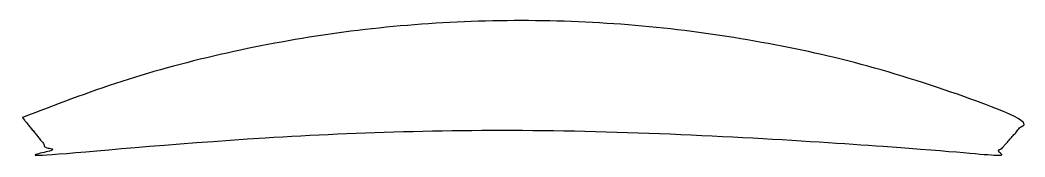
# Model space of a CAD drawing. Header units: millimetres. Extents: x 45.2 to 58.6, y 30.1 to 31.9.
import ezdxf

# ---------------------------------------------------------------- set-up
doc = ezdxf.new("R2010")
doc.units = ezdxf.units.MM
doc.layers.add('grabado linea medio', color=3, linetype='Continuous', true_color=0x00ff00)

msp = doc.modelspace()

# ---------------------------------------------------------------- linework, layer by layer
at = {"layer": 'grabado linea medio'}
msp.add_rational_spline([(45.277, 30.619), (51.973, 33.387), (58.64, 30.577), (58.426, 30.334), (58.212, 30.091), (51.95, 30.794), (45.683, 30.114), (45.48, 30.366), (45.277, 30.619)], [1, 0.886612840769, 1, 1, 1, 0.99062403593, 1, 1, 1], degree=2, knots=[0, 0, 0, 0.961654, 0.961654, 1.961654, 1.961654, 2.235743, 2.235743, 3.235743, 3.235743, 3.235743], dxfattribs=at)

doc.saveas('drawing.dxf')
